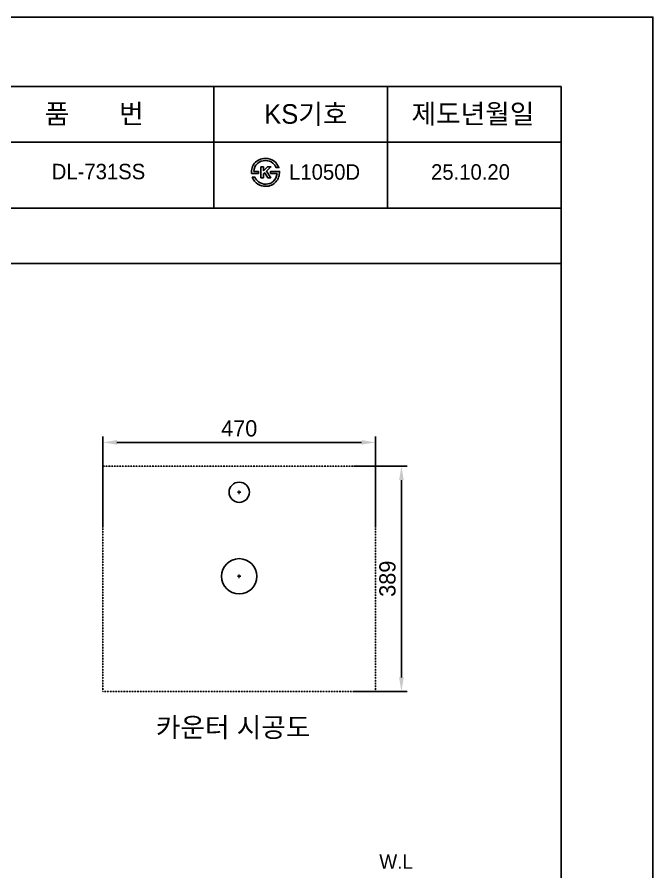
# Model space of a CAD drawing. Header units: millimetres. Extents: x 12300 to 14725, y -475 to 2955.
# Drawn here: x 13627 to 14725, y 1479 to 2955 of the extents above; entities that cross this region are included whole.
import ezdxf
from ezdxf.enums import TextEntityAlignment as Align
from ezdxf.lldxf.tags import DXFTag

# ---------------------------------------------------------------- set-up
doc = ezdxf.new("R2010")
doc.units = ezdxf.units.MM
doc.header["$LTSCALE"] = 0.2
doc.linetypes.add('DASHED2', pattern=[0.375, 0.25, -0.125])
for name, color, linetype, lineweight in [('CEN', 1, 'CENTER', 5), ('DIM', 3, 'Continuous', 15), ('LINE', 7, 'Continuous', 25)]:
    doc.layers.add(name, color=color, linetype=linetype, lineweight=lineweight)
for name, color, linetype in [('DEFAULT', 7, 'Continuous'), ('TEXT', 7, 'Continuous'), ('YA', 7, 'Continuous')]:
    doc.layers.add(name, color=color, linetype=linetype)
doc.styles.add('h', font='', dxfattribs={"height": 28})
doc.styles.add('스타일1', font='txt.shx', dxfattribs={"bigfont": 'ghs.shx'})
doc.styles.add('타이틀', font='H2GTRM.TTF', dxfattribs={"height": 25})
doc.styles.get('h').set_extended_font_data('Haansoft Batang')
tags = doc.linetypes.add('Amconstr', pattern=[9999, 9999, 0]).pattern_tags.tags
tags[6:7] = [DXFTag(74, 4), DXFTag(75, 0), DXFTag(340, '0'), DXFTag(46, 1.0), DXFTag(50, 0.0), DXFTag(44, 0.0), DXFTag(45, 0.0)]
tags[4:5] = [DXFTag(74, 4), DXFTag(75, 0), DXFTag(340, '0'), DXFTag(46, 1.0), DXFTag(50, 0.0), DXFTag(44, 0.0), DXFTag(45, 0.0)]
tags = doc.linetypes.add('CENTER', pattern=[50.8, 31.75, -6.35, 6.35, -6.35]).pattern_tags.tags
tags[10:11] = [DXFTag(74, 4), DXFTag(75, 0), DXFTag(340, '0'), DXFTag(46, 1.0), DXFTag(50, 0.0), DXFTag(44, 0.0), DXFTag(45, 0.0)]
tags[8:9] = [DXFTag(74, 4), DXFTag(75, 0), DXFTag(340, '0'), DXFTag(46, 1.0), DXFTag(50, 0.0), DXFTag(44, 0.0), DXFTag(45, 0.0)]
tags[6:7] = [DXFTag(74, 4), DXFTag(75, 0), DXFTag(340, '0'), DXFTag(46, 1.0), DXFTag(50, 0.0), DXFTag(44, 0.0), DXFTag(45, 0.0)]
tags[4:5] = [DXFTag(74, 4), DXFTag(75, 0), DXFTag(340, '0'), DXFTag(46, 1.0), DXFTag(50, 0.0), DXFTag(44, 0.0), DXFTag(45, 0.0)]
doc.dimstyles.new('AM_ISO$0', dxfattribs={"dimtxt": 28, "dimasz": 24, "dimexe": 10, "dimexo": 0, "dimgap": 10, "dimtad": 1, "dimdec": 0, "dimdsep": 46, "dimtxsty": 'h', "dimcen": -5, "dimclrd": 256, "dimclre": 256, "dimclrt": 256, "dimadec": 0, "dimazin": 2, "dimtp": 0.1, "dimtm": 0.1, "dimtfac": 0.71, "dimtdec": 0, "dimtmove": 0, "dimatfit": 3, "dimfxl": 0, "dimlwd": -1, "dimlwe": -1, "dimarcsym": 0})

# ---------------------------------------------------------------- blocks, each defined once
blk = doc.blocks.new('*D31')
at = {"layer": 'Defpoints', "color": 0, "linetype": 'Amconstr'}
for p in [(14246.1, 2220.6), (13775.7, 2073.3), (14246.1, 2073.3)]:
    blk.add_point(p, dxfattribs=at)
at = {"layer": 'LINE', "linetype": 'ByBlock'}
for p, q in [((13775.7, 2073.3), (13775.7, 2230.6)), ((14246.1, 2073.3), (14246.1, 2230.6)), ((13799.7, 2220.6), (14222.1, 2220.6))]:
    blk.add_line(p, q, dxfattribs=at)
at = {"layer": 'LINE', "linetype": 'Amconstr'}
for points in [[(13799.7, 2224.6), (13799.7, 2216.6), (13775.7, 2220.6)], [(14222.1, 2224.6), (14222.1, 2216.6), (14246.1, 2220.6)]]:
    blk.add_solid(points, dxfattribs=at)
at = {"layer": 'LINE', "linetype": 'Amconstr', "insert": (14010.9, 2244.6), "char_height": 28, "attachment_point": 5, "style": 'h'}
blk.add_mtext('470', dxfattribs=at)
blk = doc.blocks.new('*D32')
at = {"layer": 'Defpoints', "color": 0, "linetype": 'Amconstr'}
for p in [(14208.5, 2179.4), (14208.5, 1790.5), (14291, 1790.5)]:
    blk.add_point(p, dxfattribs=at)
at = {"layer": 'LINE', "linetype": 'ByBlock'}
for p, q in [((14208.5, 2179.4), (14301, 2179.4)), ((14291, 2155.4), (14291, 1814.5)), ((14208.5, 1790.5), (14301, 1790.5))]:
    blk.add_line(p, q, dxfattribs=at)
at = {"layer": 'LINE', "linetype": 'Amconstr'}
for points in [[(14287, 2155.4), (14295, 2155.4), (14291, 2179.4)], [(14287, 1814.5), (14295, 1814.5), (14291, 1790.5)]]:
    blk.add_solid(points, dxfattribs=at)
at = {"layer": 'LINE', "linetype": 'Amconstr', "insert": (14267, 1985), "char_height": 28, "attachment_point": 5, "rotation": 90, "style": 'h'}
blk.add_mtext('389', dxfattribs=at)

msp = doc.modelspace()

# ---------------------------------------------------------------- linework, layer by layer
at = {"layer": 'CEN', "color": 0}
for p, q in [((14007.9, 2134.3, 0.1), (14013.9, 2134.3, 0.1)), ((14013.9, 2134.3, 0.1), (14007.9, 2134.3, 0.1)), ((14010.9, 2131.4, 0.1), (14010.9, 2137.4, 0.1)), ((14010.9, 2131.3, 0.1), (14010.9, 2137.3, 0.1)), ((14010.9, 2131.3, 0.1), (14010.9, 2137.3, 0.1)), ((14007.9, 1989.2, 0.1), (14013.9, 1989.2, 0.1)), ((14013.9, 1989.2, 0.1), (14007.9, 1989.2, 0.1)), ((14010.9, 1986.4, 0.1), (14010.9, 1992.4, 0.1)), ((14010.9, 1986.2, 0.1), (14010.9, 1992.2, 0.1)), ((14010.9, 1986.2, 0.1), (14010.9, 1992.2, 0.1))]:
    msp.add_line(p, q, dxfattribs=at)
at = {"layer": 'DEFAULT', "color": 0}
msp.add_circle((14010.9, 2134.4, 0.1), 17.5, dxfattribs=at)
at = {"layer": 'LINE', "linetype": 'Amconstr'}
msp.add_line((14567.1, -332.6), (14567.1, 2835.4), dxfattribs=at)
at = {"layer": 'LINE', "color": 1, "linetype": 'DASHED2', "elevation": 0.1}
msp.add_lwpolyline([(14246.1, 2179.4), (13775.7, 2179.4), (13775.7, 1790.5), (14246.1, 1790.5)], close=True, dxfattribs=at)
at = {"layer": 'LINE', "color": 0}
msp.add_circle((14010.9, 1989.2, 0.1), 30.5, dxfattribs=at)
at = {"layer": 'YA', "color": 7}
for p, q in [((14567.1, 2835.4), (12491.1, 2835.4)), ((13967.1, 2625), (13967.1, 2835)), ((13967.1, 2625), (13967.1, 2835)), ((14267.1, 2625), (14267.1, 2835)), ((14267.1, 2625), (14267.1, 2835)), ((14567.1, 2739.4), (12885.6, 2739.4)), ((14567.1, 2625.4), (12491.1, 2625.4)), ((14567.1, 2529.4), (12491.1, 2529.4)), ((14567.1, 2529.4), (12491.1, 2529.4))]:
    msp.add_line(p, q, dxfattribs=at)
at = {"layer": 'YA', "color": 0}
msp.add_lwpolyline([(12299.7, -475.1), (14725.2, -475.1), (14725.2, 2955.2), (12299.7, 2955.2)], close=True, dxfattribs=at)
at = {"layer": 'YA', "color": 7}
msp.add_lwpolyline([(14052.8, 2689.8), (14060, 2696.3), (14065.8, 2696.3), (14057.8, 2688.9), (14065.3, 2677.6), (14060.3, 2677.6), (14054.9, 2686.2), (14052.8, 2684.3), (14052.8, 2677.6), (14048.4, 2677.6), (14048.4, 2696.5), (14052.8, 2696.5), (14052.8, 2689.8)], close=True, dxfattribs=at)
for points in [[(14032.1, 2685.2), (14032, 2688.5), (14032.3, 2691.7), (14033.2, 2694.8), (14034.2, 2697.9), (14035.6, 2700.6), (14037.6, 2703), (14039.7, 2705.6), (14042.2, 2707.5), (14045.2, 2708.9), (14048.4, 2710.4), (14052, 2711.2), (14055.9, 2711.2), (14062.1, 2711.2), (14067.3, 2709.5), (14071.5, 2706.1), (14074.9, 2703.4), (14077.6, 2699.8), (14079.4, 2695.3), (14079.4, 2695.3), (14074.7, 2695.3), (14074.7, 2695.3), (14073.8, 2698.2), (14071.8, 2700.8), (14068.9, 2703.1), (14065.2, 2706), (14061, 2707.5), (14056.4, 2707.5), (14050.8, 2707.5), (14046.1, 2705.8), (14042.4, 2702.5), (14038.6, 2699), (14036.6, 2694.4), (14036.3, 2688.7), (14036.3, 2688.7), (14044.1, 2688.7), (14044.1, 2688.7), (14044.1, 2688.7), (14044.1, 2685.2), (14044.1, 2685.2), (14044.1, 2685.2), (14032.1, 2685.2), (14032.1, 2685.2), (14032.1, 2685.2), (14032.1, 2685.2), (14032.1, 2685.2)], [(14080.5, 2688.7), (14080.6, 2685.2), (14080, 2681.8), (14078.9, 2678.6), (14077.8, 2675.5), (14076.2, 2672.8), (14074.1, 2670.4), (14072, 2668), (14069.5, 2666.2), (14066.6, 2664.9), (14063.7, 2663.6), (14060.6, 2662.9), (14057.3, 2662.9), (14051.9, 2662.8), (14047.2, 2664.1), (14043.1, 2666.7), (14038.8, 2669.5), (14035.6, 2673.5), (14033.5, 2678.7), (14033.5, 2678.7), (14037.9, 2678.7), (14037.9, 2678.7), (14039.7, 2675.3), (14041.9, 2672.6), (14044.4, 2670.6), (14048, 2667.8), (14052.3, 2666.5), (14057.3, 2666.8), (14061.7, 2666.8), (14065.7, 2668.2), (14069.3, 2671.1), (14073.5, 2674.5), (14075.8, 2679.2), (14076.3, 2685.2), (14076.3, 2685.2), (14065.1, 2685.2), (14065.1, 2685.2), (14065.1, 2685.2), (14065.1, 2688.7), (14065.1, 2688.7), (14065.1, 2688.7), (14080.5, 2688.7), (14080.5, 2688.7), (14080.5, 2688.7), (14080.5, 2688.7), (14080.5, 2688.7)]]:
    msp.add_open_spline(points, degree=3, knots=[0, 0, 0, 0, 1, 1, 1, 2, 2, 2, 3, 3, 3, 4, 4, 4, 5, 5, 5, 6, 6, 6, 7, 7, 7, 8, 8, 8, 9, 9, 9, 10, 10, 10, 11, 11, 11, 12, 12, 12, 13, 13, 13, 14, 14, 14, 15, 15, 15, 15], dxfattribs=at)

# ---------------------------------------------------------------- texts
at = {"layer": 'DIM', "color": 0, "char_height": 33.819, "attachment_point": 1, "style": '스타일1'}
for s, insert in [('{\\fGulim|b0|i0|c129|p50;품       번}', (13675, 2805.1)), ('{\\fGulim|b0|i0|c129|p50;KS기호}', (14054, 2804.8)), ('{\\fGulim|b0|i0|c129|p50;제도년월일}', (14308.4, 2805.1))]:
    msp.add_mtext(s, dxfattribs=dict(at, insert=insert))
at = {"layer": 'DIM', "color": 0, "attachment_point": 1, "style": '스타일1'}
for s, insert, char_height, width in [('{\\fGulim|b0|i0|c129|p50;DL-731SS}', (13687.2, 2701.8), 26.746, 168.306), ('{\\fGulim|b0|i0|c129|p50;L1050D}', (14097.1, 2701.1), 26.746, 168.306), ('{\\fGulim|b0|i0|c129|p50;25.10.20}', (14342.2, 2701.1), 26.746, 168.306), ('{\\fGulim|b0|i0|c129|p50;    카운터 시공도}', (13817.8, 1745.3, 0.1), 33.819, 702.697)]:
    msp.add_mtext(s, dxfattribs=dict(at, insert=insert, char_height=char_height, width=width))
at = {"layer": 'TEXT', "style": '타이틀'}
msp.add_text('W.L', height=25, dxfattribs=at).set_placement((14281.9, 1496.4, -0.1), align=Align.MIDDLE)

# ---------------------------------------------------------------- dimensions: what is measured, and where the dimension line sits
at = {"layer": 'LINE', "linetype": 'Amconstr'}
dim = msp.add_linear_dim(base=(14246.1, 2220.6, 0.1), p1=(13775.7, 2073.3, 0.1), p2=(14246.1, 2073.3, 0.1), dimstyle='AM_ISO$0', dxfattribs=at)
dim.commit()
dim.dimension.update_dxf_attribs({"geometry": '*D31', "text_midpoint": (14010.9, 2220.6, 0.1), "dimtype": 160})
dim = msp.add_linear_dim(base=(14291, 1790.5, 0.1), p1=(14208.5, 2179.4, 0.1), p2=(14208.5, 1790.5, 0.1), angle=90, dimstyle='AM_ISO$0', dxfattribs=at)
dim.commit()
dim.dimension.update_dxf_attribs({"geometry": '*D32', "text_midpoint": (14267, 1985, 0.1)})

doc.saveas('drawing.dxf')
